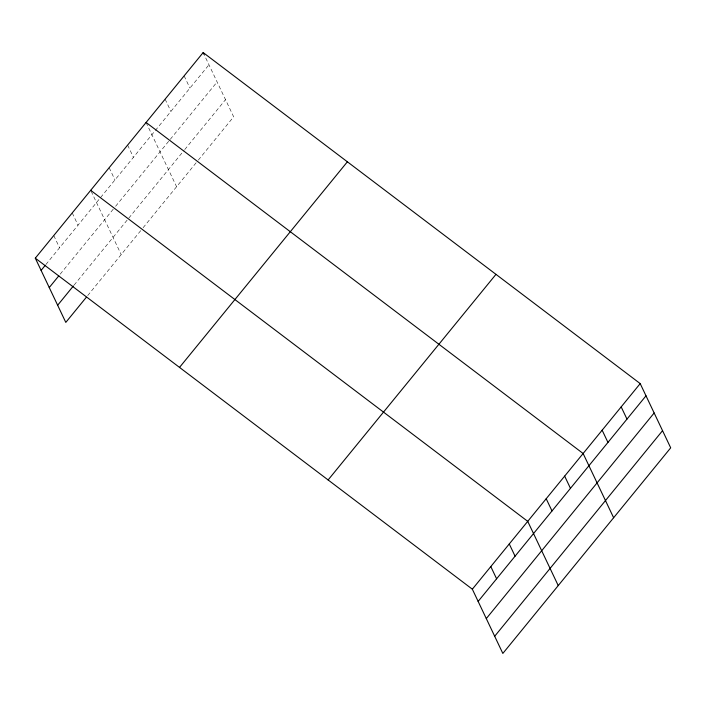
<?xml version="1.0" encoding="UTF-8"?>
<svg xmlns="http://www.w3.org/2000/svg" width="706" height="706" viewBox="0 0 706 706"><rect width="100%" height="100%" fill="white"/><g stroke="black" fill="none" stroke-linecap="round" stroke-linejoin="round"><path stroke-width="0.53" stroke-dasharray="3.53 2.65" d="M45.89 264.529L154.614 131.369M155.294 130.531L208.967 64.793M60.195 274.157L114.91 207.14M115.59 206.302L217.113 81.958M74.068 285.136L184.063 150.404M184.743 149.575L225.514 99.643M87.685 295.602L142.4 228.594M143.08 227.756L197.654 160.915M198.333 160.077L233.66 116.808L204.052 54.45M184.134 75.869L189.94 88.091M165.116 99.167L170.914 111.398M146.089 122.473L176.588 186.711M127.627 145.083L133.425 157.314M109.156 167.701L114.963 179.924M91.145 191.255L121.194 254.557M72.233 212.938L78.031 225.161M53.762 235.548L59.569 247.78"/><path stroke-width="1.06" d="M35.3 258.167L203.16 52.562L640.201 383.596L670.7 447.833L502.84 653.438L472.34 589.192L35.3 258.167L65.799 322.404L86.317 297.279M41.107 270.389L45.21 265.368M49.252 287.554L58.827 275.825M57.654 305.239L73.38 285.974M179.518 367.402L347.378 161.806M328.113 479.956L495.974 274.352M472.34 589.192L640.201 383.596M478.138 601.415L645.999 395.819M486.293 618.588L654.153 412.984M494.685 636.265L662.546 430.669M146.089 122.473L583.121 453.499L613.629 517.736M90.695 190.32L527.726 521.346L558.234 585.583M621.174 406.894L626.981 419.117M602.147 430.192L607.954 442.424M564.659 476.118L570.466 488.34M546.197 498.727L552.004 510.959M509.264 543.964L515.071 556.187M490.802 566.574L496.609 578.805M203.16 52.562L204.052 54.45"/></g></svg>
